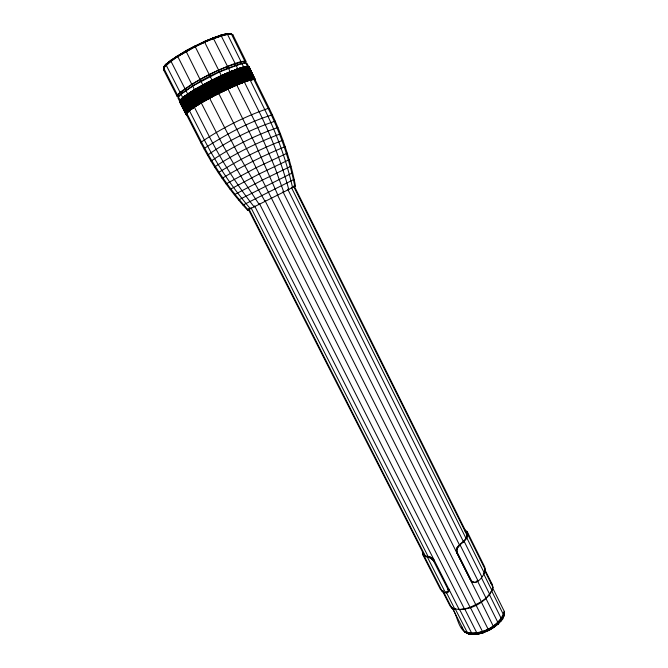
<?xml version="1.0" encoding="UTF-8"?>
<svg xmlns="http://www.w3.org/2000/svg" width="668" height="668" viewBox="0 0 668 668"><rect width="100%" height="100%" fill="white"/><g stroke="black" fill="none" stroke-linecap="round" stroke-linejoin="round"><path stroke-width="1" d="M191.758 84.26L200.074 79.475L185.838 50.776L177.554 56.104L191.758 84.26L180.043 92.284L177.429 94.973L177.204 96.526L178.615 96.768M422.585 554.315L440.304 589.134L442.158 591.339C444.362 593.927 450.14 593.075 447.902 589.143L433.465 560.803L430.401 557.989L424.33 556.302L422.585 554.315L422.368 551.584M447.151 592.683L448.963 590.629L448.537 588.508L447.902 589.143M489.394 594.57L501.568 619.161L497.092 624.388L498.153 623.979L497.977 622.609L485.836 598.286L489.394 594.57L491.665 590.938L503.522 614.752C504.382 617.073 502.486 620.63 500.107 621.115M177.204 96.526L163.56 69.839L164.044 66.758M163.56 69.839L163.936 66.817M465.295 530.075L467.316 531.895L467.825 534.509C467.759 542.449 454.841 544.453 457.238 552.695L456.987 553.121C453.405 544.938 466.798 542.516 466.857 534.876L466.373 532.371L465.095 531.202M177.429 94.973L163.652 68.002C163.409 66.583 166.875 61.94 166.14 65.047L180.043 92.284M483.44 632.696L488.784 630.483L493.777 627.227L481.227 601.81L470.264 607.304L482.53 631.627L483.315 632.638L483.757 632.178M186.865 114.637L187.357 114.604L186.464 114.52M166.09 64.228L171.15 60.045L170.924 61.147L184.919 88.635M501.367 620.564L501.626 619.486M178.239 96.008L178.465 94.497C197.219 79.041 220.223 67.543 243.778 61.64L245.198 62.324M255.518 79.909L254.967 80.294L255.518 79.909L249.047 66.833L248.204 66.833M503.73 616.447L504.44 611.696L492.508 587.64M502.695 617.658L503.822 614.702M504.298 611.345C499.781 626.559 479.14 636.971 464.243 631.394L452.253 607.796M502.987 617.482L504.44 611.696M503.246 617.274L504.524 612.088M427.528 557.404L445.431 592.65L446.157 592.023L446.717 592.733L446.875 592.073M180.051 100.208L180.752 99.757L180.051 100.208L186.798 113.076L187.307 112.6L180.702 99.549L181.404 99.098L180.702 99.549M491.882 590.111L492.299 588.466M442.433 591.005L449.998 605.876L451.827 608.08C467.166 613.115 487.765 602.711 492.992 587.464L492.358 584.667L484.467 568.785M456.687 552.519L470.406 579.891C475.8 587.715 484.701 575.19 485.319 569.72L484.701 566.898L467.316 531.895M177.554 55.82L170.833 60.354M245.674 81.538L239.102 68.378L238.342 68.654L244.513 81.947L245.682 81.513L244.513 81.947M248.571 80.586L242.092 67.476L241.282 67.752L247.419 80.995L248.563 80.536L241.966 67.485M504.423 613.374L504.073 614.268M250.817 208.474L247.444 210.086C229.041 189.954 213.409 167.309 200.984 143.036L201.444 141.958C222.001 127.98 244.705 116.608 268.177 108.4L269.379 108.642C281.453 133.099 290.313 159.159 295.49 185.946L292.091 187.733M187.942 93.871L194.547 106.989L187.883 93.954L188.359 93.578L189.203 93.144L195.858 106.22L194.538 107.039L195.858 106.22M247.402 66.316L246.617 66.616L247.402 66.316L253.873 79.408L255.143 79.909L249.147 66.825L247.77 66.633M190.906 92.059L189.578 92.877L190.906 92.059L197.569 105.168L196.25 105.978L197.569 105.168M197.97 104.876L191.307 91.758L191.774 91.416L192.618 90.982L199.281 104.108L197.962 104.926L199.281 104.108M204.199 149.148L204.692 148.137C225.742 134.719 248.504 121.852 272.377 114.871M255.468 79.667L254.884 79.801L248.337 66.499L247.845 66.675M196.233 105.962L189.595 92.835M179.984 100.718L180.168 100.375M179.993 101.419L179.5 101.895L179.976 101.503M201.01 103.047L199.682 103.866L201.01 103.047L194.338 89.896L193.01 90.731L194.338 89.896M207.539 155.176C227.863 140.839 251.594 128.966 275.216 121.15M500.424 621.09L503.764 615.445M500.716 621.023L503.806 615.787M500.967 620.914L503.797 616.13M503.664 615.103C496.675 627.235 481.519 634.876 467.6 633.155L455.367 609.116L453.029 608.13M211.004 161.113C231.395 147.244 254.625 135.612 277.921 127.471M244.663 66.825L243.803 67.05L244.688 66.783L251.176 79.893L252.053 79.617L251.176 79.893M245.632 66.641L244.747 66.9L245.624 66.616L252.103 79.717L252.963 79.442L252.103 79.717M246.567 66.491L245.69 66.758L246.559 66.466L253.013 79.55L253.882 79.242L253.013 79.55M190.772 109.677L184.067 96.668L184.752 96.192L191.724 109.009L190.689 109.677L191.724 109.009M186.322 95.106L185.286 95.8L186.322 95.106L192.952 108.141L191.916 108.809L192.952 108.141M186.589 94.772L193.152 107.907L186.514 94.864L187.207 94.38L194.196 107.264L193.186 107.94L194.196 107.264M214.595 166.958C234.952 153.615 257.614 142.259 280.468 133.842M461.646 609.241L464.694 608.874L476.793 632.796L478.53 634.015L478.831 633.698L472.56 634.35L472.084 633.924L459.609 609.483M196.851 88.443L198.454 87.525L205.126 100.718L203.531 101.611L196.893 88.401L198.454 87.525M198.93 87.257L200.534 86.339L207.205 99.54L205.602 100.45L198.93 87.257L200.534 86.339M201.043 86.022L202.613 85.153L209.293 98.371L207.69 99.273L201.043 86.022L202.613 85.153M218.302 172.711C238.526 159.936 260.562 148.889 282.873 140.255M163.543 67.643C169.388 59.995 178.523 55.845 186.481 50.81M163.593 67.885L166.048 64.804L170.808 60.788L178.782 55.369M163.652 68.002C180.936 51.052 204.441 41.015 227.429 34.202L240.998 61.615L244.78 61.089L246.233 61.807L232.948 34.928L230.118 33.509M201.552 102.688L194.814 89.579L201.452 102.78L203.055 101.887L196.384 88.71L194.78 89.621L196.384 88.71M203.531 101.611L205.126 100.718M207.69 99.273L209.293 98.371M245.974 81.471L247.135 81.028L245.974 81.471L239.47 68.37L240.647 67.944L239.47 68.37M428.422 557.429L429.449 556.836L432.163 558.106L434.476 560.778L433.833 561.396M235.103 63.385L227.471 66.291L213.192 37.967L204.074 41.616L220.899 35.245L235.103 63.385L240.998 61.615M501.568 619.161C493.385 628.563 480.492 635.243 467.825 633.439L467.6 633.155M497.343 624.43L501.635 619.795M497.576 624.43L501.593 620.079M497.769 624.38L501.501 620.338M222.127 178.364C242.1 166.198 263.451 155.494 285.127 146.693M269.379 108.642L247.026 63.41L245.582 62.708C221.308 68.862 197.628 80.711 178.256 96.584L178.022 98.121L200.984 143.036M248.095 209.802C229.658 189.361 213.985 166.457 201.444 141.958L178.256 96.584L181.838 93.512L181.011 91.883M182.723 97.778L181.972 98.313L182.723 97.778L189.328 110.721L188.593 111.247L189.328 110.721M448.128 589.719L448.762 589.084M448.27 590.27L448.904 589.635M448.345 590.788L448.971 590.161M446.717 592.733L447.351 592.107M448.328 591.264L448.963 590.629M448.245 591.681L448.871 591.055M447.518 592.549L448.704 591.414M183.875 96.91L182.857 97.586L183.875 96.91L190.497 109.878L189.462 110.546L190.497 109.878M432.563 559.684L433.215 559.074M433.039 560.235L433.682 559.617M433.465 560.803L434.108 560.193M430.96 558.323L431.611 557.705M431.52 558.724L432.163 558.106M432.054 559.183L432.705 558.565M429.449 556.836L428.798 557.446L428.973 556.82L425.199 555.743L423.52 553.839M429.307 557.546L429.958 556.937M429.85 557.73L430.493 557.12M430.401 557.989L431.052 557.379M226.076 183.917L256.094 167.743L287.232 153.172M187.984 111.973L187.232 112.483L187.984 111.973L181.354 98.897L182.063 98.438L181.337 98.989L188.134 111.832L188.652 111.347L182.013 98.238L188.71 111.239M188.134 111.832L188.652 111.347M251.051 79.876L250.258 80.068L251.051 79.876L244.597 66.75M166.056 64.328L170.808 60.454M166.031 64.445L177.538 55.903M166.09 64.93L170.874 61.022M230.134 189.37L259.217 173.956L289.186 159.685M203.13 84.869L204.901 83.943L211.572 97.169L209.81 98.087L203.13 84.869L204.901 83.943M205.418 83.667L207.189 82.74L213.86 95.975L212.098 96.902L205.418 83.667L207.189 82.74M207.79 82.406L209.485 81.538L216.148 94.781L214.386 95.708L207.79 82.406L209.485 81.538M210.011 81.262L211.773 80.335L218.436 93.587L216.674 94.514L210.011 81.262L211.773 80.335M498.169 623.236L488.442 629.815L477.361 633.648M498.203 623.511L488.784 630.483M498.194 623.762L493.702 627.611M493.485 627.636L498.153 623.979M209.81 98.087L211.572 97.169M481.995 601.225L485.836 598.286M212.098 96.902L213.86 95.975M214.386 95.708L216.148 94.781M216.674 94.514L218.436 93.587M476.61 581.937L476.05 581.736L477.37 580.742M182.623 92.919L192.384 86.281M184.067 96.693L185.094 96.008M187.549 94.205L186.539 94.906M207.205 99.54L205.644 100.409L199.031 87.157M187.307 112.6L186.631 113.117M234.301 194.714L262.324 180.109L290.989 166.215M170.833 60.905C189.361 49.19 209.251 36.673 231.353 33.934L244.78 61.089M212.324 80.06L214.127 79.191L220.782 92.443L218.987 93.311L212.324 80.06L214.127 79.191L220.782 92.443M214.662 78.933L216.457 78.064L223.104 91.316L221.317 92.184L214.662 78.933L216.457 78.064M216.991 77.805L218.795 76.945L216.991 77.805L223.638 91.057L225.433 90.188L218.695 76.97M219.329 76.686L221.125 75.818L227.755 89.061L225.968 89.93L219.329 76.686L221.125 75.818M254.132 79.509L254.458 79.216L253.873 79.408M179.968 100.835L179.617 101.144L180.051 101.043M218.987 93.311L220.682 92.476M221.317 92.184L223.104 91.316M223.638 91.057L225.433 90.188M254.475 79.642L254.809 79.367L254.207 79.542L247.636 66.441M254.809 79.776L255.151 79.5L254.55 79.676L247.978 66.332M225.968 89.93L227.755 89.061M187.892 93.971L189.203 93.144M192.618 90.982L191.29 91.792M238.576 199.949L292.642 172.778M470.548 633.723L468.652 634.015L464.243 631.394M177.538 56.003L185.796 51.018M177.579 56.221L195.081 46.418L213.418 38.185M177.713 56.571L195.248 46.752L204.684 42.259L218.636 70.14L227.471 66.291M228.289 88.811L229.926 88.067L228.289 88.811L221.659 75.567L222.669 75.041L223.362 74.824L229.984 88.059L223.221 74.841M223.864 74.599L225.567 73.856L232.172 87.082L230.485 87.834L223.864 74.599L225.567 73.856M226.068 73.639L227.755 72.895L234.351 86.105L232.673 86.857L226.068 73.639L227.755 72.895M234.852 85.888L236.48 85.137L234.852 85.888L228.264 72.67L229.266 72.152L229.951 71.927L236.53 85.137L229.809 71.952M179.675 100.751L186.472 114.22L185.988 114.595L186.648 113.46M493.735 627.01L488.558 630.041L477.57 633.84M493.777 627.227L483.315 632.638M493.786 627.402L488.759 630.442L271.592 198.488M230.485 87.834L232.113 87.09M232.673 86.857L234.293 86.114M163.952 68.562L163.51 69.722M239.962 64.078L219.254 72.077L193.211 85.746L192.376 84.101M294.329 186.572L294.98 186.197M468.961 634.099L474.105 634.35M201.452 102.78L203.055 101.887M247.444 210.086L248.913 209.309M230.435 71.727L231.896 71.142L230.435 71.727L237.015 84.928L238.476 84.352L237.015 84.928M232.347 70.992L233.8 70.407L232.347 70.992L238.91 84.176L240.363 83.592L238.91 84.176M234.243 70.257L235.695 69.672L234.243 70.257L240.789 83.425L242.242 82.84L240.789 83.425M236.138 69.53L237.591 68.946L244.121 82.097L242.676 82.673L236.138 69.53L237.599 68.963M242.676 82.673L244.121 82.097M227.429 34.202L226.277 33.767L231.353 33.934M185.813 50.793L204.216 41.608L204.684 42.259M185.779 50.943L194.872 46.008L209.268 74.649L200.074 79.475M185.813 51.102C198.889 43.921 212.482 37.141 227.112 33.826M185.838 51.202L195.031 46.317M242.96 205.076L294.137 179.35M288.392 189.628L292.542 187.508C286.388 160.479 276.936 134.218 264.653 109.368L241.808 63.251M283.474 192.125L288.76 189.445C281.437 162.574 271.367 136.464 259 111.514L235.921 65.03M277.688 195.056L283.741 192L274.481 166.39L257.823 127.555L228.297 67.952M200.918 81.137L237.766 153.331L265.054 201.402L277.821 194.989L255.452 144.447L219.471 71.802M242.4 67.468L243.561 67.042L242.4 67.468L248.863 80.519L250.024 80.076L248.863 80.519M247.419 80.995L248.563 80.536M265.196 201.335L259.151 204.358L244.079 181.671L222.828 145.156L192.593 85.905M259.409 204.224L254.132 206.846C236.906 184.961 221.935 161.322 209.284 136.514L185.754 90.272L186.572 89.98L185.746 88.343M254.508 206.662L250.366 208.708C232.322 187.666 216.875 164.42 204.258 139.737L180.869 93.912M209.268 74.649L218.636 70.14M194.989 46.234L213.343 38.101M294.029 186.631L295.49 185.946M221.659 75.567L223.362 74.824M228.264 72.67L229.951 71.927M247.953 209.835L248.588 209.552M483.181 632.529L488.65 630.225M186.497 114.136L186.063 114.236L186.556 113.877L179.734 100.668M212.908 37.892L220.899 35.245M212.933 38.318L227.204 33.901L231.211 33.726M213.56 38.385L221.317 35.638M238 68.821L239.152 68.378M240.939 67.919L242.092 67.476M245.44 81.538L238.927 68.42M465.621 608.606L469.337 607.563M483.732 632.379L477.77 633.99L472.56 634.35M477.971 634.074L483.69 632.538M478.171 634.107L483.624 632.638M226.686 33.659L220.716 35.187M220.807 35.204L226.903 33.709M472.535 582.112L475.457 582.454M238.359 84.335L231.696 71.159M240.246 83.583L233.6 70.424M242.751 63.527L240.914 63.786L240.104 62.157M248.688 66.666L255.343 80.06M231.921 34.402L232.623 34.552M478.071 633.556L472.309 634.166L467.825 633.439M476.852 634.066L478.689 633.882M478.53 634.015L472.81 634.491M189.495 110.554L182.932 97.47M226.377 33.717L230.811 33.45M466.648 632.763C457.254 628.872 457.547 613.282 450.925 606.552M468.076 633.681L473.854 634.483M458.223 546.09L459.2 545.94M457.739 546.566L458.281 546.733M457.313 547.109L457.856 547.276M456.945 547.718L457.496 547.885M456.661 548.37L457.204 548.537M456.453 549.054L456.995 549.23M456.327 549.764L456.87 549.939M456.286 550.482L456.837 550.649M456.336 551.183L456.879 551.359M456.469 551.877L457.021 552.044M476.576 581.344L477.144 581.544M471.257 580.684L457.238 552.695L471.257 580.684L473.662 582.496M471.074 581.01L471.633 581.21M474.297 582.371L474.856 582.571M471.508 581.461L472.552 582.037M473.695 582.379L474.255 582.588M464.435 631.719L469.604 634.116M464.669 632.003L469.278 634.132M230.226 33.458L231.804 34.435M230.343 33.425L232.948 34.928M463.108 629.982L462.398 629.114M490.98 583.306L492.358 584.667M464.719 631.243L465.913 632.713M182.564 97.87L189.169 110.813M182.414 97.954L189.019 110.896M182.28 98.037L188.885 110.972M182.172 98.112L188.81 111.205M181.905 98.53L188.493 111.439M181.754 98.613L188.343 111.523M181.621 98.697L188.209 111.606M181.512 98.772L188.1 111.673M181.245 99.19L187.817 112.065M181.095 99.273L187.675 112.149M178.465 94.497L179.291 96.1M180.961 99.357L187.541 112.224M180.853 99.432L187.424 112.299M180.761 99.499L187.466 112.458M180.585 99.841L187.149 112.683M180.444 99.924L187.007 112.767M180.31 100.008L186.873 112.85M180.201 100.083L186.756 112.925M180.026 100.459L186.631 113.535L186.147 113.911L186.572 113.802L179.909 100.542M179.617 101.419L186.439 114.721M179.55 101.503L186.339 114.754M179.55 101.787L186.188 114.762M190.564 92.226L197.219 105.335M190.388 92.318L197.043 105.427M190.221 92.409L196.885 105.511M190.063 92.501L196.726 105.602M189.929 92.585L196.584 105.686M189.812 92.66L196.467 105.761M248.78 208.7L425.382 556.068M442.851 590.437L451.827 608.08M189.712 92.727L196.3 105.886M248.154 208.984L424.472 555.684M189.027 93.219L195.682 106.304M188.852 93.311L195.507 106.387M424.33 556.302L442.158 591.339M188.685 93.395L195.34 106.479M188.518 93.487L195.173 106.571M188.359 93.578L195.014 106.655M188.226 93.662L194.881 106.738M188.109 93.737L194.664 106.88M187.374 94.297L194.021 107.348M187.207 94.38L193.854 107.439M187.048 94.472L193.695 107.531M186.906 94.555L193.545 107.615M186.773 94.639L193.419 107.69M186.673 94.714L193.319 107.765M186.147 95.198L192.785 108.224M185.98 95.29L192.618 108.316M185.821 95.374L192.459 108.4M185.679 95.466L192.309 108.483M185.554 95.541L192.184 108.567M185.445 95.616L192 108.7M185.312 95.733L192.008 108.809M184.927 96.1L191.549 109.101M184.752 96.192L191.382 109.185M184.602 96.275L191.223 109.276M184.452 96.359L191.081 109.36M184.326 96.442L190.956 109.435M184.226 96.518L190.772 109.569M183.708 96.994L190.322 109.969M183.541 97.085L190.155 110.053M183.383 97.177L189.996 110.145M183.241 97.261L189.854 110.228M183.115 97.336L189.729 110.303M183.007 97.411L189.62 110.37M198.296 87.6L204.967 100.784M198.12 87.675L204.8 100.86M197.945 87.758L204.625 100.943M197.77 87.842L204.45 101.035M197.594 87.934L204.274 101.118M197.436 88.026L204.116 101.21M197.285 88.118L203.965 101.302M197.152 88.201L203.832 101.377M197.043 88.276L203.715 101.453M196.951 88.343L203.631 101.519M196.217 88.777L202.897 101.953M196.05 88.861L202.721 102.029M195.874 88.944L202.546 102.112M195.699 89.028L202.371 102.204M195.524 89.12L202.204 102.287M195.365 89.211L202.037 102.379M254.558 205.853L459.342 609.809M195.215 89.295L201.886 102.463M195.081 89.378L201.644 102.621M194.163 89.971L200.834 103.123M193.987 90.063L200.659 103.214M193.812 90.147L200.483 103.306M193.645 90.238L200.316 103.39M193.486 90.33L200.166 103.482M193.353 90.414L200.024 103.565M193.227 90.497L199.899 103.64M199.807 103.707L193.136 90.564L199.682 103.866M192.442 91.057L199.114 104.191M192.267 91.149L198.939 104.275M192.1 91.24L198.763 104.367M191.933 91.324L198.596 104.458M250.951 207.639L428.555 557.346M446.032 591.756L455.008 609.433M191.774 91.416L198.438 104.542M191.632 91.499L198.304 104.625M191.516 91.583L198.179 104.701M191.424 91.65L198.012 104.826M190.739 92.142L197.394 105.252M271.442 198.204L209.351 74.791M206.896 82.849L213.576 96.092M206.738 82.924L213.409 96.167M206.562 82.999L213.234 96.242M206.387 83.091L213.059 96.326M206.212 83.183L212.883 96.417M206.036 83.266L212.716 96.509M205.878 83.358L212.558 96.601M265.012 200.625L470.239 607.579M205.736 83.45L212.407 96.685M205.61 83.533L212.282 96.768M205.502 83.6L212.173 96.835M204.759 83.993L211.439 97.219M204.608 84.051L211.28 97.286M204.441 84.126L211.121 97.361M204.266 84.201L210.946 97.436M204.091 84.293L210.771 97.52M203.915 84.377L210.595 97.612M203.748 84.469L210.428 97.703M203.59 84.56L210.261 97.795M203.439 84.652L210.119 97.879M203.314 84.727L209.994 97.954M200.442 79.467L201.277 81.129M203.214 84.803L209.886 98.029M202.454 85.22L209.134 98.438M202.287 85.295L208.967 98.513M202.112 85.379L208.792 98.597M201.928 85.471L208.608 98.689M201.761 85.562L208.441 98.78M201.594 85.654L208.274 98.872M201.444 85.738L208.124 98.956M201.31 85.821L207.99 99.039M201.202 85.896L207.79 99.181M200.375 86.406L207.047 99.615M200.2 86.489L206.88 99.691M259.359 203.456L464.544 609.183M200.024 86.573L206.704 99.774M199.849 86.656L206.529 99.866M199.674 86.748L206.354 99.95M199.515 86.84L206.195 100.041M199.365 86.932L206.045 100.125M199.231 87.015L205.911 100.208M199.114 87.09L205.794 100.283M215.413 78.498L222.068 91.75M215.238 78.59L221.893 91.842M215.071 78.682L221.726 91.933M214.921 78.766L221.576 92.025M214.779 78.857L221.434 92.109M213.902 79.258L220.557 92.518M213.76 79.317L220.415 92.568M213.601 79.375L220.256 92.635M213.434 79.45L220.089 92.71M213.259 79.534L219.914 92.794M213.075 79.626L219.739 92.885M212.908 79.717L219.563 92.969M212.741 79.809L219.396 93.061M212.583 79.893L219.246 93.153M212.441 79.985L219.104 93.236M211.639 80.385L218.302 93.637M211.489 80.444L218.152 93.704M211.322 80.519L217.985 93.77M211.146 80.594L217.818 93.854M210.971 80.686L217.643 93.938M210.796 80.778L217.467 94.029M210.629 80.861L217.292 94.121M210.462 80.953L217.133 94.213M210.32 81.045L216.991 94.297M210.195 81.129L216.858 94.372M210.086 81.204L216.758 94.447M209.343 81.588L216.014 94.831M209.193 81.646L215.864 94.898M209.026 81.721L215.697 94.973M208.85 81.805L215.522 95.048M208.675 81.888L215.346 95.132M208.499 81.98L215.171 95.223M208.332 82.072L215.004 95.315M208.174 82.156L214.845 95.407M208.024 82.248L214.695 95.491M207.898 82.331L214.57 95.574M207.055 82.79L213.727 96.025M223.112 74.874L229.734 88.118M222.978 74.916L229.608 88.168M222.836 74.975L229.458 88.226M222.669 75.041L229.299 88.293M222.502 75.125L229.124 88.368M222.327 75.208L228.949 88.46M222.143 75.3L228.773 88.543M221.976 75.392L228.606 88.635M221.809 75.476L228.439 88.727M218.428 70.416L219.254 72.077M221.024 75.843L227.654 89.094M220.899 75.885L227.537 89.136M220.757 75.935L227.396 89.186M220.607 76.002L227.237 89.253M220.44 76.077L227.07 89.328M220.265 76.16L226.895 89.412M220.081 76.244L226.719 89.495M219.906 76.336L226.544 89.587M219.739 76.428L226.377 89.679M219.588 76.519L226.227 89.771M219.446 76.603L226.085 89.854M218.57 77.012L225.208 90.263M218.428 77.062L225.074 90.314M218.269 77.129L224.916 90.38M277.237 194.488L481.461 601.96M218.102 77.204L224.749 90.456M217.927 77.279L224.573 90.539M217.751 77.371L224.398 90.623M217.576 77.463L224.223 90.714M217.409 77.555L224.056 90.806M217.25 77.647L223.897 90.898M217.117 77.73L223.763 90.982M216.357 78.089L223.012 91.341M216.24 78.131L222.887 91.391M216.098 78.189L222.745 91.441M215.939 78.256L222.586 91.508M215.764 78.323L222.419 91.583M215.597 78.407L222.244 91.666M232.689 70.808L239.253 83.993M232.514 70.9L239.077 84.085M231.854 71.134L238.476 84.352M231.579 71.2L238.159 84.393M231.445 71.251L238.017 84.452M231.295 71.309L237.866 84.51M231.128 71.384L237.708 84.585M230.953 71.459L237.532 84.661M230.777 71.551L237.357 84.752M230.61 71.635L237.182 84.836M464.168 541.397L481.887 576.952M226.978 66.691L227.805 68.345M229.7 71.977L236.288 85.195M229.575 72.027L236.163 85.237M229.425 72.086L236.013 85.295M229.266 72.152L235.854 85.37M287.716 189.194L463.734 542.249M481.428 577.745L489.811 594.553M229.099 72.227L235.687 85.446M228.924 72.311L235.512 85.529M228.748 72.403L235.336 85.621M228.573 72.495L235.169 85.704M228.414 72.587L235.002 85.796M227.512 72.946L234.218 86.13M227.379 72.987L233.984 86.214M227.237 73.046L233.833 86.272M227.07 73.113L233.675 86.339M226.903 73.188L233.508 86.414M226.728 73.271L233.332 86.506M226.552 73.363L233.157 86.59M226.377 73.455L232.982 86.681M226.218 73.547L232.823 86.773M225.425 73.872L232.03 87.107M225.316 73.906L231.921 87.141M225.183 73.956L231.796 87.191M225.032 74.006L231.646 87.249M224.874 74.081L231.487 87.316M460.219 545.197L478.037 580.868M224.707 74.156L231.32 87.391M224.531 74.24L231.145 87.475M224.348 74.332L230.969 87.566M282.898 191.624L459.592 545.18M477.311 580.626L486.17 598.353M224.181 74.424L230.794 87.658M224.014 74.515L230.635 87.75M241.607 67.61L248.087 80.686M241.449 67.677L247.928 80.745M241.282 67.752L247.761 80.82M241.115 67.827L247.594 80.903M240.572 67.927L247.085 81.104M240.405 67.969L246.993 81.028M240.28 68.011L246.776 81.104M240.138 68.061L246.634 81.162M239.987 68.128L246.484 81.229M239.82 68.203L246.317 81.304M239.645 68.278L246.141 81.379M239.027 68.395L245.64 81.579M238.81 68.462L245.323 81.579M238.668 68.512L245.181 81.638M238.509 68.579L245.031 81.705M238.342 68.654L244.864 81.78M238.175 68.737L244.688 81.863M237.482 68.946L244.071 82.072M237.391 68.963L243.92 82.106M237.274 68.996L243.803 82.139M237.14 69.046L243.67 82.189M234.384 63.869L235.203 65.514M236.99 69.113L243.519 82.256M236.831 69.18L243.361 82.331M236.656 69.263L243.185 82.406M467.825 534.509L485.319 569.72M236.48 69.347L243.018 82.49M236.305 69.439L242.843 82.582M294.179 185.854L467.291 534.233M235.654 69.664L242.242 82.84M235.587 69.672L242.133 82.832M293.536 186.213L467.483 536.145M484.642 570.672L492.992 587.464M235.386 69.731L242.041 82.857M235.253 69.781L241.791 82.941M235.094 69.839L241.641 83.007M234.936 69.915L241.482 83.074M234.76 69.99L241.307 83.158M234.585 70.082L241.131 83.241M234.41 70.165L240.964 83.333M466.757 537.748L484.367 573.144M233.758 70.399L240.363 83.592M233.483 70.466L240.046 83.642M233.349 70.516L239.912 83.692M233.199 70.574L239.762 83.759M291.34 187.341L466.105 538.533M483.298 573.094L492.132 590.838M233.032 70.649L239.595 83.826M232.865 70.725L239.428 83.909M248.045 66.324L254.7 79.609M247.77 66.391L254.358 79.475M245.582 62.708L268.177 108.4C280.36 133.082 289.403 159.326 294.822 186.322M247.218 66.366L253.606 79.3M247.085 66.416L253.481 79.342M246.943 66.474L253.339 79.4M246.784 66.541L253.18 79.467M246.392 66.483L252.888 79.525M243.778 61.64L244.58 63.26M246.283 66.508L252.805 79.584M246.158 66.558L252.571 79.517M246.008 66.616L252.421 79.575M245.857 66.683L252.27 79.642M245.457 66.625L251.97 79.701M245.348 66.658L251.886 79.759M245.223 66.7L251.652 79.692M245.072 66.758L251.502 79.751M244.914 66.825L251.343 79.818M244.404 66.8L250.968 79.935M244.279 66.85L250.725 79.868M244.137 66.9L250.584 79.926M243.979 66.975L250.425 79.993M243.494 67.025L250.007 80.11L243.419 67.042M243.327 67.067L249.782 80.11M243.202 67.109L249.665 80.152M243.06 67.159L249.523 80.21M242.91 67.226L249.373 80.269M242.743 67.301L249.206 80.344M242.576 67.376L249.039 80.427M241.866 67.518L248.346 80.586M241.741 67.56L248.22 80.628M462.106 627.143L462.59 629.431"/></g></svg>
